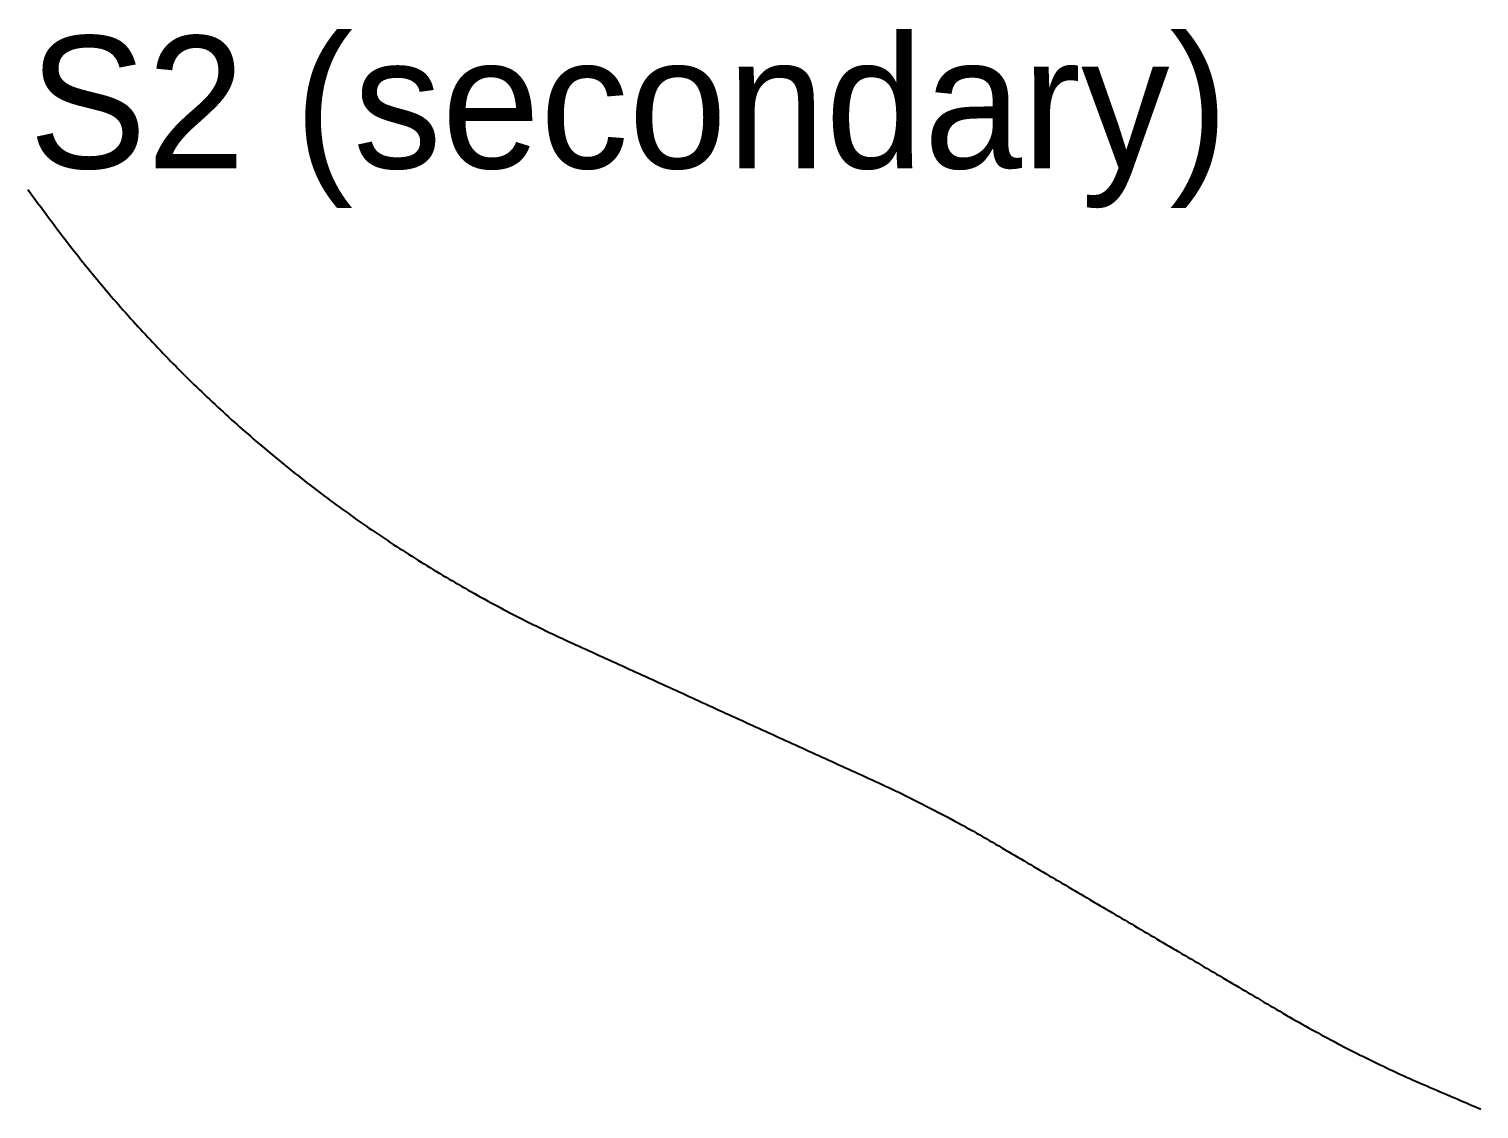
# Model space of a CAD drawing. Header units: metres. Extents: x 457876 to 584660, y 126427 to 241224.
# Drawn here: x 541135 to 550998, y 226468 to 233817 of the extents above; entities that cross this region are included whole.
import ezdxf

# ---------------------------------------------------------------- set-up
doc = ezdxf.new("R2010")
doc.units = ezdxf.units.M
for name, color, linetype in [('AT_GRADE', 3, 'CONTINUOUS'), ('CUTTING', 34, 'CONTINUOUS'), ('EMBANKMENT', 42, 'CONTINUOUS'), ('GROUND_CL', 8, 'CONTINUOUS'), ('RAIL_CL', 1, 'CONTINUOUS'), ('STATIONS', 7, 'CONTINUOUS'), ('VIADUCT', 5, 'CONTINUOUS')]:
    doc.layers.add(name, color=color, linetype=linetype)

msp = doc.modelspace()

# ---------------------------------------------------------------- linework, layer by layer
at = {"layer": 'AT_GRADE'}
for points in [[(541290.889, 232503.774, 122.429), (541305.754, 232483.786, 122.411), (541320.654, 232463.825, 122.393), (541335.615, 232443.909, 122.375), (541350.636, 232424.04, 122.357), (541365.693, 232404.198, 122.339), (541380.813, 232384.405, 122.32), (541395.997, 232364.662, 122.302), (541411.235, 232344.96, 122.283), (541426.522, 232325.297, 122.264), (541441.854, 232305.67, 122.245), (541457.246, 232286.091, 122.226), (541472.699, 232266.559, 122.206), (541488.19, 232247.059, 122.187), (541503.745, 232227.611, 122.167), (541519.337, 232208.192, 122.148), (541534.992, 232188.825, 122.128), (541550.707, 232169.507, 122.108), (541566.473, 232150.231, 122.088), (541582.288, 232130.995, 122.067), (541598.147, 232111.797, 122.047), (541614.058, 232092.642, 122.026), (541630.044, 232073.551, 122.005), (541646.063, 232054.487, 121.985)], [(542622.33, 231061.477, 120.571), (542641.104, 231045.143, 120.541), (542659.922, 231028.862, 120.512), (542678.787, 231012.634, 120.482), (542697.695, 230996.457, 120.452), (542716.646, 230980.331, 120.422), (542735.648, 230964.264, 120.391), (542754.686, 230948.241, 120.361), (542773.758, 230932.258, 120.33), (542792.89, 230916.348, 120.299), (542812.058, 230900.48, 120.268), (542831.272, 230884.668, 120.237), (542850.53, 230868.91, 120.206), (542869.825, 230853.198, 120.175), (542889.161, 230837.537, 120.143)], [(543529.83, 230365.116, 119.055), (543550.5, 230351.262, 119.019), (543571.207, 230337.463, 118.982), (543591.951, 230323.72, 118.945), (543612.736, 230310.037, 118.908), (543633.561, 230296.417, 118.87), (543654.424, 230282.855, 118.832), (543675.321, 230269.346, 118.795), (543696.25, 230255.886, 118.757), (543717.215, 230242.482, 118.718), (543738.225, 230229.149, 118.68), (543759.27, 230215.872, 118.641), (543780.348, 230202.646, 118.602), (543801.468, 230189.488, 118.563), (543822.627, 230176.392, 118.524), (543843.812, 230163.34, 118.484)], [(544340.627, 229879.363, 117.504), (544362.62, 229867.718, 117.458), (544384.652, 229856.147, 117.412), (544406.71, 229844.625, 117.365), (544428.805, 229833.175, 117.318), (544450.926, 229821.774, 117.27), (544473.083, 229810.443, 117.222), (544495.272, 229799.174, 117.174), (544517.494, 229787.97, 117.125), (544539.746, 229776.825, 117.076), (544562.019, 229765.723, 117.027), (544584.323, 229754.682, 116.977)], [(548075.072, 228055.505, 103.17), (548096.547, 228042.865, 103.06), (548118.022, 228030.225, 102.95), (548139.498, 228017.585, 102.84), (548160.974, 228004.944, 102.731), (548182.45, 227992.304, 102.622), (548203.925, 227979.664, 102.513), (548225.401, 227967.023, 102.404), (548246.878, 227954.383, 102.296), (548268.354, 227941.742, 102.188), (548289.83, 227929.102, 102.081), (548311.307, 227916.461, 101.974), (548332.783, 227903.821, 101.867)], [(549535.655, 227195.831, 96.783), (549557.138, 227183.187, 96.712), (549578.622, 227170.542, 96.642), (549600.106, 227157.897, 96.574)], [(549664.578, 227119.992, 96.372), (549686.112, 227107.433, 96.306), (549707.674, 227094.918, 96.241), (549729.29, 227082.497, 96.177), (549750.939, 227070.132, 96.114), (549772.609, 227057.806, 96.052), (549794.319, 227045.548, 95.99), (549816.065, 227033.353, 95.93), (549837.836, 227021.204, 95.87), (549859.637, 227009.107, 95.811), (549881.484, 226997.092, 95.753), (549903.36, 226985.13, 95.695), (549925.272, 226973.234, 95.639)], [(550826.136, 226546.045, 94.082), (550849.075, 226536.257, 94.061), (550872.014, 226526.469, 94.04), (550894.954, 226516.681, 94.02), (550917.894, 226506.893, 94.001), (550940.835, 226497.106, 93.983), (550963.776, 226487.318, 93.965), (550986.717, 226477.532, 93.949)]]:
    msp.add_polyline3d(points, dxfattribs=at)
at = {"layer": 'CUTTING'}
for points in [[(541662.149, 232035.48, 121.963), (541678.271, 232016.505, 121.942), (541694.446, 231997.574, 121.921), (541710.682, 231978.697, 121.899), (541726.962, 231959.859, 121.878), (541743.276, 231941.051, 121.856), (541759.653, 231922.297, 121.834), (541776.089, 231903.596, 121.812), (541792.577, 231884.941, 121.79), (541809.114, 231866.33, 121.767), (541825.696, 231847.76, 121.745), (541842.336, 231829.242, 121.722), (541859.033, 231810.776, 121.699), (541875.762, 231792.34, 121.676), (541892.537, 231773.945, 121.653), (541909.391, 231755.624, 121.63), (541926.278, 231737.333, 121.606), (541943.202, 231719.078, 121.583), (541960.19, 231700.882, 121.559), (541977.239, 231682.743, 121.535), (541994.326, 231664.642, 121.511), (542011.447, 231646.572, 121.487), (542028.632, 231628.564, 121.462), (542045.851, 231610.589, 121.438), (542063.136, 231592.678, 121.413), (542080.476, 231574.82, 121.388), (542097.849, 231556.995, 121.363), (542115.267, 231539.215, 121.338), (542132.746, 231521.494, 121.313), (542150.274, 231503.823, 121.287), (542167.848, 231486.197, 121.261), (542185.451, 231468.601, 121.236), (542203.12, 231451.072, 121.21), (542220.841, 231433.596, 121.184), (542238.613, 231416.171, 121.157), (542256.419, 231398.783, 121.131), (542274.262, 231381.432, 121.104), (542292.166, 231364.145, 121.078), (542310.123, 231346.913, 121.051), (542328.127, 231329.73, 121.024), (542346.161, 231312.579, 120.997), (542364.254, 231295.492, 120.969), (542382.4, 231278.46, 120.942), (542400.582, 231261.467, 120.914), (542418.801, 231244.515, 120.886), (542437.078, 231227.625, 120.858), (542455.388, 231210.771, 120.83), (542473.769, 231193.994, 120.802), (542492.178, 231177.249, 120.774), (542510.643, 231160.566, 120.745), (542529.146, 231143.925, 120.717), (542547.686, 231127.327, 120.688), (542566.28, 231110.788, 120.659), (542584.93, 231094.313, 120.63), (542603.606, 231077.867, 120.6)], [(544606.672, 229743.732, 116.927), (544629.044, 229732.83, 116.876), (544651.44, 229721.977, 116.825), (544673.866, 229711.184, 116.774), (544696.324, 229700.457, 116.722), (544718.814, 229689.799, 116.67), (544741.336, 229679.206, 116.617), (544763.877, 229668.655, 116.564), (544786.449, 229658.17, 116.51), (544809.053, 229647.752, 116.456), (544831.687, 229637.401, 116.402), (544854.332, 229627.073, 116.347), (544876.977, 229616.744, 116.292), (544899.622, 229606.415, 116.236), (544922.267, 229596.086, 116.18), (544944.913, 229585.756, 116.123), (544967.559, 229575.427, 116.066), (544990.205, 229565.098, 116.008), (545012.851, 229554.768, 115.95), (545035.498, 229544.438, 115.891), (545058.144, 229534.109, 115.832), (545080.792, 229523.779, 115.772), (545103.439, 229513.449, 115.712), (545126.086, 229503.119, 115.651), (545148.734, 229492.788, 115.59), (545171.382, 229482.458, 115.528), (545194.03, 229472.128, 115.466), (545216.679, 229461.797, 115.403), (545239.327, 229451.466, 115.34), (545261.976, 229441.136, 115.276), (545284.626, 229430.805, 115.211), (545307.275, 229420.474, 115.146), (545329.925, 229410.143, 115.081), (545352.575, 229399.811, 115.014), (545375.225, 229389.48, 114.948), (545397.875, 229379.149, 114.88), (545420.526, 229368.817, 114.813), (545443.177, 229358.485, 114.744), (545465.828, 229348.154, 114.675), (545488.479, 229337.822, 114.606), (545511.131, 229327.49, 114.535), (545533.782, 229317.158, 114.465), (545556.434, 229306.826, 114.393), (545579.087, 229296.493, 114.321), (545601.739, 229286.161, 114.249), (545624.392, 229275.828, 114.175), (545647.045, 229265.496, 114.102), (545669.698, 229255.163, 114.027), (545692.352, 229244.83, 113.952), (545715.005, 229234.497, 113.877), (545737.659, 229224.164, 113.801), (545760.313, 229213.831, 113.724), (545782.968, 229203.497, 113.646), (545805.622, 229193.164, 113.568), (545828.277, 229182.83, 113.49), (545850.932, 229172.497, 113.41), (545873.587, 229162.163, 113.331), (545896.243, 229151.829, 113.25), (545918.899, 229141.495, 113.169), (545941.555, 229131.161, 113.087), (545964.211, 229120.827, 113.005), (545986.867, 229110.493, 112.922), (546009.524, 229100.158, 112.838), (546032.181, 229089.824, 112.754), (546054.838, 229079.489, 112.669), (546077.495, 229069.155, 112.584), (546100.152, 229058.82, 112.498), (546122.81, 229048.485, 112.412), (546145.468, 229038.15, 112.324), (546168.126, 229027.815, 112.237), (546190.784, 229017.48, 112.148), (546213.443, 229007.144, 112.059), (546236.101, 228996.809, 111.97), (546258.76, 228986.474, 111.879), (546281.419, 228976.138, 111.789), (546304.079, 228965.802, 111.697), (546326.738, 228955.467, 111.605), (546349.398, 228945.131, 111.513), (546372.058, 228934.795, 111.42), (546394.718, 228924.459, 111.326), (546417.378, 228914.123, 111.232), (546440.039, 228903.786, 111.137), (546462.7, 228893.45, 111.042), (546485.36, 228883.114, 110.946), (546508.021, 228872.777, 110.85), (546530.683, 228862.441, 110.753), (546553.344, 228852.104, 110.656), (546576.006, 228841.767, 110.558), (546598.668, 228831.43, 110.459), (546621.33, 228821.093, 110.36), (546643.992, 228810.756, 110.261), (546666.654, 228800.419, 110.161), (546689.317, 228790.082, 110.06), (546711.979, 228779.745, 109.959), (546734.642, 228769.408, 109.858), (546757.305, 228759.07, 109.756), (546779.969, 228748.733, 109.653), (546802.632, 228738.395, 109.551), (546825.296, 228728.057, 109.447), (546847.959, 228717.72, 109.344), (546870.623, 228707.382, 109.24), (546893.274, 228697.014, 109.135), (546915.894, 228686.579, 109.03), (546938.483, 228676.078, 108.925), (546961.043, 228665.511, 108.819), (546983.583, 228654.904, 108.713), (547006.091, 228644.228, 108.606), (547028.567, 228633.482, 108.499), (547051.011, 228622.671, 108.392), (547073.427, 228611.8, 108.285), (547095.819, 228600.881, 108.177), (547118.188, 228589.913, 108.069), (547140.511, 228578.851, 107.96), (547162.805, 228567.73, 107.851), (547185.079, 228556.568, 107.742), (547207.321, 228545.343, 107.633), (547229.531, 228534.054, 107.523), (547251.709, 228522.701, 107.413), (547273.851, 228511.279, 107.303), (547295.969, 228499.81, 107.193), (547318.049, 228488.266, 107.082), (547340.105, 228476.675, 106.972), (547362.119, 228465.005, 106.861), (547384.109, 228453.29, 106.749), (547406.069, 228441.519, 106.638), (547427.992, 228429.677, 106.527), (547449.888, 228417.786, 106.415), (547471.748, 228405.831, 106.303), (547493.581, 228393.823, 106.191), (547515.366, 228381.73, 106.079), (547537.122, 228369.587, 105.967), (547558.854, 228357.398, 105.855), (547580.549, 228345.144, 105.743), (547602.206, 228332.823, 105.63), (547623.842, 228320.464, 105.518), (547645.445, 228308.048, 105.406), (547666.994, 228295.539, 105.293), (547688.517, 228282.984, 105.181), (547710.007, 228270.375, 105.068), (547731.481, 228257.736, 104.956), (547752.954, 228245.097, 104.843), (547774.428, 228232.458, 104.731), (547795.902, 228219.819, 104.619), (547817.376, 228207.18, 104.507), (547838.85, 228194.541, 104.394), (547860.324, 228181.901, 104.282), (547881.798, 228169.262, 104.17), (547903.273, 228156.623, 104.059), (547924.747, 228143.983, 103.947), (547946.222, 228131.343, 103.835), (547967.696, 228118.704, 103.724), (547989.171, 228106.064, 103.613), (548010.646, 228093.424, 103.502), (548032.121, 228080.785, 103.391), (548053.596, 228068.145, 103.28)], [(549621.59, 227145.251, 96.505), (549643.075, 227132.606, 96.438)], [(549947.211, 226961.386, 95.583), (549969.188, 226949.61, 95.529), (549991.195, 226937.888, 95.475), (550013.228, 226926.214, 95.422), (550035.301, 226914.616, 95.37), (550057.398, 226903.066, 95.318), (550079.535, 226891.589, 95.268), (550101.696, 226880.16, 95.218), (550123.894, 226868.802, 95.17), (550146.124, 226857.506, 95.122), (550168.386, 226846.276, 95.075), (550190.68, 226835.106, 95.029), (550212.995, 226823.978, 94.983), (550235.339, 226812.909, 94.939), (550257.73, 226801.935, 94.895), (550280.144, 226791.008, 94.853), (550302.582, 226780.13, 94.811), (550325.049, 226769.312, 94.77), (550347.548, 226758.56, 94.73), (550370.081, 226747.878, 94.69), (550392.645, 226737.262, 94.652), (550415.228, 226726.687, 94.614), (550437.842, 226716.178, 94.577), (550460.488, 226705.737, 94.542), (550483.165, 226695.363, 94.506), (550505.874, 226685.06, 94.472), (550528.609, 226674.812, 94.439), (550551.365, 226664.612, 94.406), (550574.148, 226654.473, 94.375), (550596.962, 226644.401, 94.344), (550619.808, 226634.402, 94.314), (550642.677, 226624.456, 94.285), (550665.577, 226614.583, 94.257), (550688.507, 226604.776, 94.229), (550711.444, 226594.987, 94.203), (550734.382, 226585.199, 94.177), (550757.32, 226575.41, 94.152), (550780.258, 226565.622, 94.128), (550803.197, 226555.833, 94.105)]]:
    msp.add_polyline3d(points, dxfattribs=at)
at = {"layer": 'EMBANKMENT'}
for points in [[(541142.228, 232703.679, 122.6), (541157.095, 232683.687, 122.583), (541171.962, 232663.695, 122.567), (541186.829, 232643.703, 122.55), (541201.695, 232623.712, 122.533), (541216.562, 232603.721, 122.516), (541231.428, 232583.731, 122.499), (541246.293, 232563.741, 122.482), (541261.159, 232543.752, 122.464), (541276.024, 232523.763, 122.447)], [(542908.539, 230821.927, 120.112), (542927.97, 230806.383, 120.08), (542947.443, 230790.892, 120.048), (542966.957, 230775.453, 120.016), (542986.503, 230760.055, 119.984), (543006.096, 230744.716, 119.951), (543025.738, 230729.44, 119.919), (543045.411, 230714.204, 119.886), (543065.145, 230699.047, 119.853), (543084.906, 230683.926, 119.82), (543104.707, 230668.857, 119.787), (543124.543, 230653.833, 119.754), (543144.425, 230638.87, 119.721), (543164.357, 230623.974, 119.687), (543184.327, 230609.13, 119.653), (543204.321, 230594.317, 119.619), (543224.364, 230579.571, 119.585), (543244.451, 230564.885, 119.551), (543264.584, 230550.261, 119.517), (543284.756, 230535.691, 119.482), (543304.969, 230521.179, 119.448), (543325.216, 230506.712, 119.413), (543345.492, 230492.287, 119.378), (543365.811, 230477.923, 119.343), (543386.173, 230463.62, 119.307), (543406.584, 230449.386, 119.272), (543427.034, 230435.208, 119.236), (543447.512, 230421.07, 119.2), (543468.034, 230406.998, 119.164), (543488.598, 230392.986, 119.128), (543509.196, 230379.024, 119.092)], [(543865.026, 230150.333, 118.445), (543886.29, 230137.408, 118.405), (543907.584, 230124.533, 118.364), (543928.911, 230111.714, 118.324), (543950.28, 230098.963, 118.283), (543971.677, 230086.259, 118.242), (543993.107, 230073.61, 118.201), (544014.575, 230061.027, 118.16), (544036.073, 230048.496, 118.118), (544057.6, 230036.013, 118.076), (544079.181, 230023.624, 118.034), (544100.792, 230011.287, 117.991), (544122.426, 229998.991, 117.949), (544144.099, 229986.763, 117.905), (544165.807, 229974.597, 117.862), (544187.54, 229962.476, 117.818), (544209.304, 229950.41, 117.774), (544231.112, 229938.425, 117.73), (544252.95, 229926.492, 117.686), (544274.822, 229914.623, 117.641), (544296.722, 229902.805, 117.596), (544318.66, 229891.058, 117.55)], [(548354.26, 227891.18, 101.761), (548375.736, 227878.539, 101.655), (548397.213, 227865.898, 101.549), (548418.69, 227853.257, 101.444), (548440.167, 227840.616, 101.339), (548461.645, 227827.975, 101.235), (548483.122, 227815.334, 101.131), (548504.599, 227802.693, 101.028), (548526.077, 227790.051, 100.925), (548547.554, 227777.41, 100.822), (548569.032, 227764.769, 100.72), (548590.51, 227752.127, 100.619), (548611.988, 227739.486, 100.518), (548633.466, 227726.844, 100.418)], [(549127.494, 227436.068, 98.273), (549148.975, 227423.425, 98.188), (549170.456, 227410.781, 98.103), (549191.937, 227398.138, 98.02), (549213.418, 227385.494, 97.937), (549234.9, 227372.851, 97.854), (549256.381, 227360.207, 97.773), (549277.863, 227347.563, 97.692), (549299.345, 227334.919, 97.612), (549320.827, 227322.276, 97.533), (549342.309, 227309.632, 97.454), (549363.791, 227296.987, 97.376), (549385.274, 227284.343, 97.299), (549406.756, 227271.699, 97.223), (549428.239, 227259.055, 97.148), (549449.722, 227246.41, 97.073), (549471.205, 227233.766, 96.999), (549492.688, 227221.121, 96.926), (549514.171, 227208.476, 96.854)]]:
    msp.add_polyline3d(points, dxfattribs=at)
at = {"layer": 'GROUND_CL'}
msp.add_polyline3d([(541127.361, 232723.672, 119.762), (541142.228, 232703.679, 119.471), (541157.095, 232683.687, 119.24), (541171.962, 232663.695, 119.068), (541186.829, 232643.703, 118.955), (541201.695, 232623.712, 118.994), (541216.562, 232603.721, 119.092), (541231.428, 232583.731, 119.128), (541246.293, 232563.741, 119.165), (541261.159, 232543.752, 119.212), (541276.024, 232523.763, 119.315), (541290.889, 232503.774, 119.429), (541305.754, 232483.786, 119.53), (541320.654, 232463.825, 119.614), (541335.615, 232443.909, 119.668), (541350.636, 232424.04, 119.73), (541365.693, 232404.198, 119.791), (541380.813, 232384.405, 119.841), (541395.997, 232364.662, 119.882), (541411.235, 232344.96, 119.913), (541426.522, 232325.297, 119.937), (541441.854, 232305.67, 119.957), (541457.246, 232286.091, 119.972), (541472.699, 232266.559, 119.985), (541488.19, 232247.059, 119.993), (541503.745, 232227.611, 120.033), (541519.337, 232208.192, 119.996), (541534.992, 232188.825, 119.998), (541550.707, 232169.507, 119.999), (541566.473, 232150.231, 120), (541582.288, 232130.995, 120.349), (541598.147, 232111.797, 121.353), (541614.058, 232092.642, 122.343), (541630.044, 232073.551, 123.348), (541646.063, 232054.487, 124.372), (541662.149, 232035.48, 125.393), (541678.271, 232016.505, 126.312), (541694.446, 231997.574, 127.217), (541710.682, 231978.697, 128.106), (541726.962, 231959.859, 128.918), (541743.276, 231941.051, 129.568), (541759.653, 231922.297, 129.591), (541776.089, 231903.596, 129.555), (541792.577, 231884.941, 129.59), (541809.114, 231866.33, 129.696), (541825.696, 231847.76, 129.883), (541842.336, 231829.242, 130), (541859.033, 231810.776, 130.001), (541875.762, 231792.34, 130.002), (541892.537, 231773.945, 130.004), (541909.391, 231755.624, 130.005), (541926.278, 231737.333, 130.007), (541943.202, 231719.078, 130.009), (541960.19, 231700.882, 130.011), (541977.239, 231682.743, 130.013), (541994.326, 231664.642, 130.015), (542011.447, 231646.572, 130.017), (542028.632, 231628.564, 130.019), (542045.851, 231610.589, 130.021), (542063.136, 231592.678, 130.023), (542080.476, 231574.82, 130.024), (542097.849, 231556.995, 130.025), (542115.267, 231539.215, 130.026), (542132.746, 231521.494, 130.027), (542150.274, 231503.823, 130.027), (542167.848, 231486.197, 130.026), (542185.451, 231468.601, 130.025), (542203.12, 231451.072, 130.023), (542220.841, 231433.596, 130.021), (542238.613, 231416.171, 130.018), (542256.419, 231398.783, 130.014), (542274.262, 231381.432, 130.011), (542292.166, 231364.145, 130.007), (542310.123, 231346.913, 130.002), (542328.127, 231329.73, 129.994), (542346.161, 231312.579, 129.951), (542364.254, 231295.492, 129.865), (542382.4, 231278.46, 129.735), (542400.582, 231261.467, 129.563), (542418.801, 231244.515, 129.357), (542437.078, 231227.625, 129.204), (542455.388, 231210.771, 128.877), (542473.769, 231193.994, 128.474), (542492.178, 231177.249, 127.993), (542510.643, 231160.566, 127.436), (542529.146, 231143.925, 126.781), (542547.686, 231127.327, 126.101), (542566.28, 231110.788, 125.443), (542584.93, 231094.313, 124.789), (542603.606, 231077.867, 124.14), (542622.33, 231061.477, 123.475), (542641.104, 231045.143, 122.765), (542659.922, 231028.862, 122.142), (542678.787, 231012.634, 121.615), (542697.695, 230996.457, 121.152), (542716.646, 230980.331, 120.753), (542735.648, 230964.264, 120.384), (542754.686, 230948.241, 120.118), (542773.758, 230932.258, 119.954), (542792.89, 230916.348, 119.78), (542812.058, 230900.48, 119.549), (542831.272, 230884.668, 119.113), (542850.53, 230868.91, 118.572), (542869.825, 230853.198, 117.997), (542889.161, 230837.537, 117.386), (542908.539, 230821.927, 116.745), (542927.97, 230806.383, 115.967), (542947.443, 230790.892, 114.986), (542966.957, 230775.453, 113.818), (542986.503, 230760.055, 112.463), (543006.096, 230744.716, 110.921), (543025.738, 230729.44, 110), (543045.411, 230714.204, 110), (543065.145, 230699.047, 110), (543084.906, 230683.926, 110), (543104.707, 230668.857, 110), (543124.543, 230653.833, 110.647), (543144.425, 230638.87, 112.635), (543164.357, 230623.974, 113.997), (543184.327, 230609.13, 114.738), (543204.321, 230594.317, 114.891), (543224.364, 230579.571, 114.368), (543244.451, 230564.885, 113.632), (543264.584, 230550.261, 113.18), (543284.756, 230535.691, 113.11), (543304.969, 230521.179, 113.731), (543325.216, 230506.712, 114.062), (543345.492, 230492.287, 114.074), (543365.811, 230477.923, 114.076), (543386.173, 230463.62, 114.068), (543406.584, 230449.386, 114.052), (543427.034, 230435.208, 114.108), (543447.512, 230421.07, 114.271), (543468.034, 230406.998, 114.583), (543488.598, 230392.986, 115.043), (543509.196, 230379.024, 115.649), (543529.83, 230365.116, 116.331), (543550.5, 230351.262, 117.057), (543571.207, 230337.463, 117.867), (543591.951, 230323.72, 118.792), (543612.736, 230310.037, 119.749), (543633.561, 230296.417, 120), (543654.424, 230282.855, 120.001), (543675.321, 230269.346, 120.001), (543696.25, 230255.886, 120), (543717.215, 230242.482, 120), (543738.225, 230229.149, 119.707), (543759.27, 230215.872, 119.157), (543780.348, 230202.646, 118.5), (543801.468, 230189.488, 117.738), (543822.627, 230176.392, 116.815), (543843.812, 230163.34, 115.685), (543865.026, 230150.333, 114.616), (543886.29, 230137.408, 113.608), (543907.584, 230124.533, 112.773), (543928.911, 230111.714, 111.97), (543950.28, 230098.963, 111.24), (543971.677, 230086.259, 110.673), (543993.107, 230073.61, 110.268), (544014.575, 230061.027, 110.024), (544036.073, 230048.496, 110), (544057.6, 230036.013, 110), (544079.181, 230023.624, 110), (544100.792, 230011.287, 110), (544122.426, 229998.991, 110), (544144.099, 229986.763, 110), (544165.807, 229974.597, 110), (544187.54, 229962.476, 110), (544209.304, 229950.41, 110), (544231.112, 229938.425, 110.494), (544252.95, 229926.492, 111.52), (544274.822, 229914.623, 112.512), (544296.722, 229902.805, 113.454), (544318.66, 229891.058, 114.344), (544340.627, 229879.363, 115.061), (544362.62, 229867.718, 115.777), (544384.652, 229856.147, 116.492), (544406.71, 229844.625, 117.205), (544428.805, 229833.175, 117.83), (544450.926, 229821.774, 118.341), (544473.083, 229810.443, 118.783), (544495.272, 229799.174, 119.156), (544517.494, 229787.97, 119.461), (544539.746, 229776.825, 119.674), (544562.019, 229765.723, 119.833), (544584.323, 229754.682, 119.939), (544606.672, 229743.732, 119.993), (544629.044, 229732.83, 120), (544651.44, 229721.977, 120), (544673.866, 229711.184, 120), (544696.324, 229700.457, 120), (544718.814, 229689.799, 120), (544741.336, 229679.206, 120.001), (544763.877, 229668.655, 120.001), (544786.449, 229658.17, 120.001), (544809.053, 229647.752, 120.001), (544831.687, 229637.401, 120.001), (544854.332, 229627.073, 120.001), (544876.977, 229616.744, 120.001), (544899.622, 229606.415, 120.001), (544922.267, 229596.086, 120.001), (544944.913, 229585.756, 120.001), (544967.559, 229575.427, 120.001), (544990.205, 229565.098, 120.001), (545012.851, 229554.768, 120.001), (545035.498, 229544.438, 120.001), (545058.144, 229534.109, 120.001), (545080.792, 229523.779, 120.001), (545103.439, 229513.449, 120.001), (545126.086, 229503.119, 120.001), (545148.734, 229492.788, 120.001), (545171.382, 229482.458, 120.001), (545194.03, 229472.128, 120.001), (545216.679, 229461.797, 120.001), (545239.327, 229451.466, 120), (545261.976, 229441.136, 120), (545284.626, 229430.805, 120), (545307.275, 229420.474, 120), (545329.925, 229410.143, 120), (545352.575, 229399.811, 120), (545375.225, 229389.48, 120), (545397.875, 229379.149, 120), (545420.526, 229368.817, 119.996), (545443.177, 229358.485, 119.976), (545465.828, 229348.154, 119.977), (545488.479, 229337.822, 119.999), (545511.131, 229327.49, 120), (545533.782, 229317.158, 119.926), (545556.434, 229306.826, 119.842), (545579.087, 229296.493, 119.786), (545601.739, 229286.161, 119.758), (545624.392, 229275.828, 119.758), (545647.045, 229265.496, 119.785), (545669.698, 229255.163, 119.841), (545692.352, 229244.83, 119.925), (545715.005, 229234.497, 120), (545737.659, 229224.164, 119.819), (545760.313, 229213.831, 119.657), (545782.968, 229203.497, 119.544), (545805.622, 229193.164, 119.482), (545828.277, 229182.83, 119.411), (545850.932, 229172.497, 119.284), (545873.587, 229162.163, 119.157), (545896.243, 229151.829, 119.032), (545918.899, 229141.495, 118.907), (545941.555, 229131.161, 118.791), (545964.211, 229120.827, 118.676), (545986.867, 229110.493, 118.566), (546009.524, 229100.158, 118.46), (546032.181, 229089.824, 118.374), (546054.838, 229079.489, 118.308), (546077.495, 229069.155, 118.255), (546100.152, 229058.82, 118.216), (546122.81, 229048.485, 118.179), (546145.468, 229038.15, 118.116), (546168.126, 229027.815, 118.068), (546190.784, 229017.48, 118.016), (546213.443, 229007.144, 117.959), (546236.101, 228996.809, 117.939), (546258.76, 228986.474, 117.943), (546281.419, 228976.138, 117.96), (546304.079, 228965.802, 117.992), (546326.738, 228955.467, 118.055), (546349.398, 228945.131, 118.163), (546372.058, 228934.795, 118.282), (546394.718, 228924.459, 118.399), (546417.378, 228914.123, 118.532), (546440.039, 228903.786, 118.716), (546462.7, 228893.45, 118.905), (546485.36, 228883.114, 119.099), (546508.021, 228872.777, 119.297), (546530.683, 228862.441, 119.47), (546553.344, 228852.104, 119.595), (546576.006, 228841.767, 119.686), (546598.668, 228831.43, 119.676), (546621.33, 228821.093, 119.651), (546643.992, 228810.756, 119.719), (546666.654, 228800.419, 119.736), (546689.317, 228790.082, 119.699), (546711.979, 228779.745, 119.61), (546734.642, 228769.408, 119.464), (546757.305, 228759.07, 119.288), (546779.969, 228748.733, 119.087), (546802.632, 228738.395, 118.861), (546825.296, 228728.057, 118.609), (546847.959, 228717.72, 118.356), (546870.623, 228707.382, 118.087), (546893.274, 228697.014, 117.8), (546915.894, 228686.579, 117.495), (546938.483, 228676.078, 117.189), (546961.043, 228665.511, 116.869), (546983.583, 228654.904, 116.534), (547006.091, 228644.228, 116.181), (547028.567, 228633.482, 115.817), (547051.011, 228622.671, 115.44), (547073.427, 228611.8, 115.048), (547095.819, 228600.881, 114.639), (547118.188, 228589.913, 114.214), (547140.511, 228578.851, 113.854), (547162.805, 228567.73, 113.498), (547185.079, 228556.568, 113.148), (547207.321, 228545.343, 112.802), (547229.531, 228534.054, 112.487), (547251.709, 228522.701, 112.226), (547273.851, 228511.279, 112.02), (547295.969, 228499.81, 111.869), (547318.049, 228488.266, 111.772), (547340.105, 228476.675, 111.587), (547362.119, 228465.005, 111.429), (547384.109, 228453.29, 111.299), (547406.069, 228441.519, 111.196), (547427.992, 228429.677, 111.11), (547449.888, 228417.786, 111.006), (547471.748, 228405.831, 110.911), (547493.581, 228393.823, 110.826), (547515.366, 228381.73, 110.749), (547537.122, 228369.587, 110.657), (547558.854, 228357.398, 110.571), (547580.549, 228345.144, 110.497), (547602.206, 228332.823, 110.435), (547623.842, 228320.464, 110.382), (547645.445, 228308.048, 110.33), (547666.994, 228295.539, 110.282), (547688.517, 228282.984, 110.239), (547710.007, 228270.375, 110.202), (547731.481, 228257.736, 110.172), (547752.954, 228245.097, 110.145), (547774.428, 228232.458, 110.12), (547795.902, 228219.819, 110.097), (547817.376, 228207.18, 110.076), (547838.85, 228194.541, 110.057), (547860.324, 228181.901, 110.04), (547881.798, 228169.262, 110.024), (547903.273, 228156.623, 110.009), (547924.747, 228143.983, 109.83), (547946.222, 228131.343, 109.338), (547967.696, 228118.704, 108.991), (547989.171, 228106.064, 108.78), (548010.646, 228093.424, 108.704), (548032.121, 228080.785, 107.854), (548053.596, 228068.145, 106.292), (548075.072, 228055.505, 104.425), (548096.547, 228042.865, 102.253), (548118.022, 228030.225, 100.254), (548139.498, 228017.585, 100.53), (548160.974, 228004.944, 100.628), (548182.45, 227992.304, 100.543), (548203.925, 227979.664, 100.276), (548225.401, 227967.023, 99.981), (548246.878, 227954.383, 99.956), (548268.354, 227941.742, 99.981), (548289.83, 227929.102, 100.021), (548311.307, 227916.461, 100.012), (548332.783, 227903.821, 99.295), (548354.26, 227891.18, 98.247), (548375.736, 227878.539, 97.178), (548397.213, 227865.898, 96.089), (548418.69, 227853.257, 94.977), (548440.167, 227840.616, 93.864), (548461.645, 227827.975, 92.765), (548483.122, 227815.334, 91.691), (548504.599, 227802.693, 90.644), (548526.077, 227790.051, 89.604), (548547.554, 227777.41, 88.466), (548569.032, 227764.769, 87.219), (548590.51, 227752.127, 85.864), (548611.988, 227739.486, 84.401), (548633.466, 227726.844, 83.02), (548654.944, 227714.202, 81.934), (548676.422, 227701.561, 81.066), (548697.901, 227688.919, 80.414), (548719.379, 227676.277, 79.891), (548740.858, 227663.635, 77.971), (548762.337, 227650.993, 75.823), (548783.816, 227638.351, 73.447), (548805.295, 227625.709, 71.225), (548826.774, 227613.066, 70), (548848.253, 227600.424, 70), (548869.732, 227587.782, 70), (548891.212, 227575.139, 70), (548912.691, 227562.497, 70), (548934.171, 227549.854, 70), (548955.651, 227537.212, 70), (548977.131, 227524.569, 70), (548998.611, 227511.926, 70), (549020.091, 227499.283, 70.077), (549041.571, 227486.641, 71.197), (549063.052, 227473.998, 72.861), (549084.532, 227461.354, 75.067), (549106.013, 227448.711, 77.817), (549127.494, 227436.068, 80.942), (549148.975, 227423.425, 83.09), (549170.456, 227410.781, 85.238), (549191.937, 227398.138, 87.386), (549213.418, 227385.494, 89.534), (549234.9, 227372.851, 90), (549256.381, 227360.207, 90), (549277.863, 227347.563, 90), (549299.345, 227334.919, 89.975), (549320.827, 227322.276, 90.085), (549342.309, 227309.632, 90.637), (549363.791, 227296.987, 90.991), (549385.274, 227284.343, 91.147), (549406.756, 227271.699, 91.104), (549428.239, 227259.055, 91.321), (549449.722, 227246.41, 91.941), (549471.205, 227233.766, 92.554), (549492.688, 227221.121, 93.116), (549514.171, 227208.476, 93.405), (549535.655, 227195.831, 94.157), (549557.138, 227183.187, 95.295), (549578.622, 227170.542, 96.704), (549600.106, 227157.897, 98.385), (549621.59, 227145.251, 100), (549643.075, 227132.606, 99.774), (549664.578, 227119.992, 99.278), (549686.112, 227107.433, 98.895), (549707.674, 227094.918, 98.621), (549729.29, 227082.497, 98.404), (549750.939, 227070.132, 98.207), (549772.609, 227057.806, 98.07), (549794.319, 227045.548, 97.995), (549816.065, 227033.353, 97.988), (549837.836, 227021.204, 98.001), (549859.637, 227009.107, 98.045), (549881.484, 226997.092, 98.123), (549903.36, 226985.13, 98.234), (549925.272, 226973.234, 98.408), (549947.211, 226961.386, 98.692), (549969.188, 226949.61, 99.034), (549991.195, 226937.888, 99.434), (550013.228, 226926.214, 99.68), (550035.301, 226914.616, 99.634), (550057.398, 226903.066, 99.597), (550079.535, 226891.589, 99.659), (550101.696, 226880.16, 99.819), (550123.894, 226868.802, 100), (550146.124, 226857.506, 100), (550168.386, 226846.276, 100), (550190.68, 226835.106, 99.967), (550212.995, 226823.978, 99.857), (550235.339, 226812.909, 99.798), (550257.73, 226801.935, 99.787), (550280.144, 226791.008, 99.825), (550302.582, 226780.13, 99.912), (550325.049, 226769.312, 100), (550347.548, 226758.56, 100), (550370.081, 226747.878, 100), (550392.645, 226737.262, 100), (550415.228, 226726.687, 100), (550437.842, 226716.178, 100), (550460.488, 226705.737, 100), (550483.165, 226695.363, 100), (550505.874, 226685.06, 100), (550528.609, 226674.812, 100), (550551.365, 226664.612, 100), (550574.148, 226654.473, 100), (550596.962, 226644.401, 100), (550619.808, 226634.402, 100), (550642.677, 226624.456, 100), (550665.577, 226614.583, 100), (550688.507, 226604.776, 100), (550711.444, 226594.987, 100), (550734.382, 226585.199, 99.473), (550757.32, 226575.41, 98.735), (550780.258, 226565.622, 98), (550803.197, 226555.833, 97.27), (550826.136, 226546.045, 96.531), (550849.075, 226536.257, 95.773), (550872.014, 226526.469, 95.025), (550894.954, 226516.681, 94.273), (550917.894, 226506.893, 93.519), (550940.835, 226497.106, 92.727), (550963.776, 226487.318, 91.927), (550986.717, 226477.532, 91.118), (551009.659, 226467.745, 90.302)], dxfattribs=at)
at = {"layer": 'RAIL_CL'}
msp.add_polyline3d([(541127.361, 232723.672, 122.616), (541142.228, 232703.679, 122.6), (541157.095, 232683.687, 122.583), (541171.962, 232663.695, 122.567), (541186.829, 232643.703, 122.55), (541201.695, 232623.712, 122.533), (541216.562, 232603.721, 122.516), (541231.428, 232583.731, 122.499), (541246.293, 232563.741, 122.482), (541261.159, 232543.752, 122.464), (541276.024, 232523.763, 122.447), (541290.889, 232503.774, 122.429), (541305.754, 232483.786, 122.411), (541320.654, 232463.825, 122.393), (541335.615, 232443.909, 122.375), (541350.636, 232424.04, 122.357), (541365.693, 232404.198, 122.339), (541380.813, 232384.405, 122.32), (541395.997, 232364.662, 122.302), (541411.235, 232344.96, 122.283), (541426.522, 232325.297, 122.264), (541441.854, 232305.67, 122.245), (541457.246, 232286.091, 122.226), (541472.699, 232266.559, 122.206), (541488.19, 232247.059, 122.187), (541503.745, 232227.611, 122.167), (541519.337, 232208.192, 122.148), (541534.992, 232188.825, 122.128), (541550.707, 232169.507, 122.108), (541566.473, 232150.231, 122.088), (541582.288, 232130.995, 122.067), (541598.147, 232111.797, 122.047), (541614.058, 232092.642, 122.026), (541630.044, 232073.551, 122.005), (541646.063, 232054.487, 121.985), (541662.149, 232035.48, 121.963), (541678.271, 232016.505, 121.942), (541694.446, 231997.574, 121.921), (541710.682, 231978.697, 121.899), (541726.962, 231959.859, 121.878), (541743.276, 231941.051, 121.856), (541759.653, 231922.297, 121.834), (541776.089, 231903.596, 121.812), (541792.577, 231884.941, 121.79), (541809.114, 231866.33, 121.767), (541825.696, 231847.76, 121.745), (541842.336, 231829.242, 121.722), (541859.033, 231810.776, 121.699), (541875.762, 231792.34, 121.676), (541892.537, 231773.945, 121.653), (541909.391, 231755.624, 121.63), (541926.278, 231737.333, 121.606), (541943.202, 231719.078, 121.583), (541960.19, 231700.882, 121.559), (541977.239, 231682.743, 121.535), (541994.326, 231664.642, 121.511), (542011.447, 231646.572, 121.487), (542028.632, 231628.564, 121.462), (542045.851, 231610.589, 121.438), (542063.136, 231592.678, 121.413), (542080.476, 231574.82, 121.388), (542097.849, 231556.995, 121.363), (542115.267, 231539.215, 121.338), (542132.746, 231521.494, 121.313), (542150.274, 231503.823, 121.287), (542167.848, 231486.197, 121.261), (542185.451, 231468.601, 121.236), (542203.12, 231451.072, 121.21), (542220.841, 231433.596, 121.184), (542238.613, 231416.171, 121.157), (542256.419, 231398.783, 121.131), (542274.262, 231381.432, 121.104), (542292.166, 231364.145, 121.078), (542310.123, 231346.913, 121.051), (542328.127, 231329.73, 121.024), (542346.161, 231312.579, 120.997), (542364.254, 231295.492, 120.969), (542382.4, 231278.46, 120.942), (542400.582, 231261.467, 120.914), (542418.801, 231244.515, 120.886), (542437.078, 231227.625, 120.858), (542455.388, 231210.771, 120.83), (542473.769, 231193.994, 120.802), (542492.178, 231177.249, 120.774), (542510.643, 231160.566, 120.745), (542529.146, 231143.925, 120.717), (542547.686, 231127.327, 120.688), (542566.28, 231110.788, 120.659), (542584.93, 231094.313, 120.63), (542603.606, 231077.867, 120.6), (542622.33, 231061.477, 120.571), (542641.104, 231045.143, 120.541), (542659.922, 231028.862, 120.512), (542678.787, 231012.634, 120.482), (542697.695, 230996.457, 120.452), (542716.646, 230980.331, 120.422), (542735.648, 230964.264, 120.391), (542754.686, 230948.241, 120.361), (542773.758, 230932.258, 120.33), (542792.89, 230916.348, 120.299), (542812.058, 230900.48, 120.268), (542831.272, 230884.668, 120.237), (542850.53, 230868.91, 120.206), (542869.825, 230853.198, 120.175), (542889.161, 230837.537, 120.143), (542908.539, 230821.927, 120.112), (542927.97, 230806.383, 120.08), (542947.443, 230790.892, 120.048), (542966.957, 230775.453, 120.016), (542986.503, 230760.055, 119.984), (543006.096, 230744.716, 119.951), (543025.738, 230729.44, 119.919), (543045.411, 230714.204, 119.886), (543065.145, 230699.047, 119.853), (543084.906, 230683.926, 119.82), (543104.707, 230668.857, 119.787), (543124.543, 230653.833, 119.754), (543144.425, 230638.87, 119.721), (543164.357, 230623.974, 119.687), (543184.327, 230609.13, 119.653), (543204.321, 230594.317, 119.619), (543224.364, 230579.571, 119.585), (543244.451, 230564.885, 119.551), (543264.584, 230550.261, 119.517), (543284.756, 230535.691, 119.482), (543304.969, 230521.179, 119.448), (543325.216, 230506.712, 119.413), (543345.492, 230492.287, 119.378), (543365.811, 230477.923, 119.343), (543386.173, 230463.62, 119.307), (543406.584, 230449.386, 119.272), (543427.034, 230435.208, 119.236), (543447.512, 230421.07, 119.2), (543468.034, 230406.998, 119.164), (543488.598, 230392.986, 119.128), (543509.196, 230379.024, 119.092), (543529.83, 230365.116, 119.055), (543550.5, 230351.262, 119.019), (543571.207, 230337.463, 118.982), (543591.951, 230323.72, 118.945), (543612.736, 230310.037, 118.908), (543633.561, 230296.417, 118.87), (543654.424, 230282.855, 118.832), (543675.321, 230269.346, 118.795), (543696.25, 230255.886, 118.757), (543717.215, 230242.482, 118.718), (543738.225, 230229.149, 118.68), (543759.27, 230215.872, 118.641), (543780.348, 230202.646, 118.602), (543801.468, 230189.488, 118.563), (543822.627, 230176.392, 118.524), (543843.812, 230163.34, 118.484), (543865.026, 230150.333, 118.445), (543886.29, 230137.408, 118.405), (543907.584, 230124.533, 118.364), (543928.911, 230111.714, 118.324), (543950.28, 230098.963, 118.283), (543971.677, 230086.259, 118.242), (543993.107, 230073.61, 118.201), (544014.575, 230061.027, 118.16), (544036.073, 230048.496, 118.118), (544057.6, 230036.013, 118.076), (544079.181, 230023.624, 118.034), (544100.792, 230011.287, 117.991), (544122.426, 229998.991, 117.949), (544144.099, 229986.763, 117.905), (544165.807, 229974.597, 117.862), (544187.54, 229962.476, 117.818), (544209.304, 229950.41, 117.774), (544231.112, 229938.425, 117.73), (544252.95, 229926.492, 117.686), (544274.822, 229914.623, 117.641), (544296.722, 229902.805, 117.596), (544318.66, 229891.058, 117.55), (544340.627, 229879.363, 117.504), (544362.62, 229867.718, 117.458), (544384.652, 229856.147, 117.412), (544406.71, 229844.625, 117.365), (544428.805, 229833.175, 117.318), (544450.926, 229821.774, 117.27), (544473.083, 229810.443, 117.222), (544495.272, 229799.174, 117.174), (544517.494, 229787.97, 117.125), (544539.746, 229776.825, 117.076), (544562.019, 229765.723, 117.027), (544584.323, 229754.682, 116.977), (544606.672, 229743.732, 116.927), (544629.044, 229732.83, 116.876), (544651.44, 229721.977, 116.825), (544673.866, 229711.184, 116.774), (544696.324, 229700.457, 116.722), (544718.814, 229689.799, 116.67), (544741.336, 229679.206, 116.617), (544763.877, 229668.655, 116.564), (544786.449, 229658.17, 116.51), (544809.053, 229647.752, 116.456), (544831.687, 229637.401, 116.402), (544854.332, 229627.073, 116.347), (544876.977, 229616.744, 116.292), (544899.622, 229606.415, 116.236), (544922.267, 229596.086, 116.18), (544944.913, 229585.756, 116.123), (544967.559, 229575.427, 116.066), (544990.205, 229565.098, 116.008), (545012.851, 229554.768, 115.95), (545035.498, 229544.438, 115.891), (545058.144, 229534.109, 115.832), (545080.792, 229523.779, 115.772), (545103.439, 229513.449, 115.712), (545126.086, 229503.119, 115.651), (545148.734, 229492.788, 115.59), (545171.382, 229482.458, 115.528), (545194.03, 229472.128, 115.466), (545216.679, 229461.797, 115.403), (545239.327, 229451.466, 115.34), (545261.976, 229441.136, 115.276), (545284.626, 229430.805, 115.211), (545307.275, 229420.474, 115.146), (545329.925, 229410.143, 115.081), (545352.575, 229399.811, 115.014), (545375.225, 229389.48, 114.948), (545397.875, 229379.149, 114.88), (545420.526, 229368.817, 114.813), (545443.177, 229358.485, 114.744), (545465.828, 229348.154, 114.675), (545488.479, 229337.822, 114.606), (545511.131, 229327.49, 114.535), (545533.782, 229317.158, 114.465), (545556.434, 229306.826, 114.393), (545579.087, 229296.493, 114.321), (545601.739, 229286.161, 114.249), (545624.392, 229275.828, 114.175), (545647.045, 229265.496, 114.102), (545669.698, 229255.163, 114.027), (545692.352, 229244.83, 113.952), (545715.005, 229234.497, 113.877), (545737.659, 229224.164, 113.801), (545760.313, 229213.831, 113.724), (545782.968, 229203.497, 113.646), (545805.622, 229193.164, 113.568), (545828.277, 229182.83, 113.49), (545850.932, 229172.497, 113.41), (545873.587, 229162.163, 113.331), (545896.243, 229151.829, 113.25), (545918.899, 229141.495, 113.169), (545941.555, 229131.161, 113.087), (545964.211, 229120.827, 113.005), (545986.867, 229110.493, 112.922), (546009.524, 229100.158, 112.838), (546032.181, 229089.824, 112.754), (546054.838, 229079.489, 112.669), (546077.495, 229069.155, 112.584), (546100.152, 229058.82, 112.498), (546122.81, 229048.485, 112.412), (546145.468, 229038.15, 112.324), (546168.126, 229027.815, 112.237), (546190.784, 229017.48, 112.148), (546213.443, 229007.144, 112.059), (546236.101, 228996.809, 111.97), (546258.76, 228986.474, 111.879), (546281.419, 228976.138, 111.789), (546304.079, 228965.802, 111.697), (546326.738, 228955.467, 111.605), (546349.398, 228945.131, 111.513), (546372.058, 228934.795, 111.42), (546394.718, 228924.459, 111.326), (546417.378, 228914.123, 111.232), (546440.039, 228903.786, 111.137), (546462.7, 228893.45, 111.042), (546485.36, 228883.114, 110.946), (546508.021, 228872.777, 110.85), (546530.683, 228862.441, 110.753), (546553.344, 228852.104, 110.656), (546576.006, 228841.767, 110.558), (546598.668, 228831.43, 110.459), (546621.33, 228821.093, 110.36), (546643.992, 228810.756, 110.261), (546666.654, 228800.419, 110.161), (546689.317, 228790.082, 110.06), (546711.979, 228779.745, 109.959), (546734.642, 228769.408, 109.858), (546757.305, 228759.07, 109.756), (546779.969, 228748.733, 109.653), (546802.632, 228738.395, 109.551), (546825.296, 228728.057, 109.447), (546847.959, 228717.72, 109.344), (546870.623, 228707.382, 109.24), (546893.274, 228697.014, 109.135), (546915.894, 228686.579, 109.03), (546938.483, 228676.078, 108.925), (546961.043, 228665.511, 108.819), (546983.583, 228654.904, 108.713), (547006.091, 228644.228, 108.606), (547028.567, 228633.482, 108.499), (547051.011, 228622.671, 108.392), (547073.427, 228611.8, 108.285), (547095.819, 228600.881, 108.177), (547118.188, 228589.913, 108.069), (547140.511, 228578.851, 107.96), (547162.805, 228567.73, 107.851), (547185.079, 228556.568, 107.742), (547207.321, 228545.343, 107.633), (547229.531, 228534.054, 107.523), (547251.709, 228522.701, 107.413), (547273.851, 228511.279, 107.303), (547295.969, 228499.81, 107.193), (547318.049, 228488.266, 107.082), (547340.105, 228476.675, 106.972), (547362.119, 228465.005, 106.861), (547384.109, 228453.29, 106.749), (547406.069, 228441.519, 106.638), (547427.992, 228429.677, 106.527), (547449.888, 228417.786, 106.415), (547471.748, 228405.831, 106.303), (547493.581, 228393.823, 106.191), (547515.366, 228381.73, 106.079), (547537.122, 228369.587, 105.967), (547558.854, 228357.398, 105.855), (547580.549, 228345.144, 105.743), (547602.206, 228332.823, 105.63), (547623.842, 228320.464, 105.518), (547645.445, 228308.048, 105.406), (547666.994, 228295.539, 105.293), (547688.517, 228282.984, 105.181), (547710.007, 228270.375, 105.068), (547731.481, 228257.736, 104.956), (547752.954, 228245.097, 104.843), (547774.428, 228232.458, 104.731), (547795.902, 228219.819, 104.619), (547817.376, 228207.18, 104.507), (547838.85, 228194.541, 104.394), (547860.324, 228181.901, 104.282), (547881.798, 228169.262, 104.17), (547903.273, 228156.623, 104.059), (547924.747, 228143.983, 103.947), (547946.222, 228131.343, 103.835), (547967.696, 228118.704, 103.724), (547989.171, 228106.064, 103.613), (548010.646, 228093.424, 103.502), (548032.121, 228080.785, 103.391), (548053.596, 228068.145, 103.28), (548075.072, 228055.505, 103.17), (548096.547, 228042.865, 103.06), (548118.022, 228030.225, 102.95), (548139.498, 228017.585, 102.84), (548160.974, 228004.944, 102.731), (548182.45, 227992.304, 102.622), (548203.925, 227979.664, 102.513), (548225.401, 227967.023, 102.404), (548246.878, 227954.383, 102.296), (548268.354, 227941.742, 102.188), (548289.83, 227929.102, 102.081), (548311.307, 227916.461, 101.974), (548332.783, 227903.821, 101.867), (548354.26, 227891.18, 101.761), (548375.736, 227878.539, 101.655), (548397.213, 227865.898, 101.549), (548418.69, 227853.257, 101.444), (548440.167, 227840.616, 101.339), (548461.645, 227827.975, 101.235), (548483.122, 227815.334, 101.131), (548504.599, 227802.693, 101.028), (548526.077, 227790.051, 100.925), (548547.554, 227777.41, 100.822), (548569.032, 227764.769, 100.72), (548590.51, 227752.127, 100.619), (548611.988, 227739.486, 100.518), (548633.466, 227726.844, 100.418), (548654.944, 227714.202, 100.318), (548676.422, 227701.561, 100.218), (548697.901, 227688.919, 100.12), (548719.379, 227676.277, 100.021), (548740.858, 227663.635, 99.924), (548762.337, 227650.993, 99.827), (548783.816, 227638.351, 99.73), (548805.295, 227625.709, 99.634), (548826.774, 227613.066, 99.539), (548848.253, 227600.424, 99.444), (548869.732, 227587.782, 99.35), (548891.212, 227575.139, 99.257), (548912.691, 227562.497, 99.164), (548934.171, 227549.854, 99.072), (548955.651, 227537.212, 98.98), (548977.131, 227524.569, 98.89), (548998.611, 227511.926, 98.799), (549020.091, 227499.283, 98.71), (549041.571, 227486.641, 98.621), (549063.052, 227473.998, 98.533), (549084.532, 227461.354, 98.446), (549106.013, 227448.711, 98.359), (549127.494, 227436.068, 98.273), (549148.975, 227423.425, 98.188), (549170.456, 227410.781, 98.103), (549191.937, 227398.138, 98.02), (549213.418, 227385.494, 97.937), (549234.9, 227372.851, 97.854), (549256.381, 227360.207, 97.773), (549277.863, 227347.563, 97.692), (549299.345, 227334.919, 97.612), (549320.827, 227322.276, 97.533), (549342.309, 227309.632, 97.454), (549363.791, 227296.987, 97.376), (549385.274, 227284.343, 97.299), (549406.756, 227271.699, 97.223), (549428.239, 227259.055, 97.148), (549449.722, 227246.41, 97.073), (549471.205, 227233.766, 96.999), (549492.688, 227221.121, 96.926), (549514.171, 227208.476, 96.854), (549535.655, 227195.831, 96.783), (549557.138, 227183.187, 96.712), (549578.622, 227170.542, 96.642), (549600.106, 227157.897, 96.574), (549621.59, 227145.251, 96.505), (549643.075, 227132.606, 96.438), (549664.578, 227119.992, 96.372), (549686.112, 227107.433, 96.306), (549707.674, 227094.918, 96.241), (549729.29, 227082.497, 96.177), (549750.939, 227070.132, 96.114), (549772.609, 227057.806, 96.052), (549794.319, 227045.548, 95.99), (549816.065, 227033.353, 95.93), (549837.836, 227021.204, 95.87), (549859.637, 227009.107, 95.811), (549881.484, 226997.092, 95.753), (549903.36, 226985.13, 95.695), (549925.272, 226973.234, 95.639), (549947.211, 226961.386, 95.583), (549969.188, 226949.61, 95.529), (549991.195, 226937.888, 95.475), (550013.228, 226926.214, 95.422), (550035.301, 226914.616, 95.37), (550057.398, 226903.066, 95.318), (550079.535, 226891.589, 95.268), (550101.696, 226880.16, 95.218), (550123.894, 226868.802, 95.17), (550146.124, 226857.506, 95.122), (550168.386, 226846.276, 95.075), (550190.68, 226835.106, 95.029), (550212.995, 226823.978, 94.983), (550235.339, 226812.909, 94.939), (550257.73, 226801.935, 94.895), (550280.144, 226791.008, 94.853), (550302.582, 226780.13, 94.811), (550325.049, 226769.312, 94.77), (550347.548, 226758.56, 94.73), (550370.081, 226747.878, 94.69), (550392.645, 226737.262, 94.652), (550415.228, 226726.687, 94.614), (550437.842, 226716.178, 94.577), (550460.488, 226705.737, 94.542), (550483.165, 226695.363, 94.506), (550505.874, 226685.06, 94.472), (550528.609, 226674.812, 94.439), (550551.365, 226664.612, 94.406), (550574.148, 226654.473, 94.375), (550596.962, 226644.401, 94.344), (550619.808, 226634.402, 94.314), (550642.677, 226624.456, 94.285), (550665.577, 226614.583, 94.257), (550688.507, 226604.776, 94.229), (550711.444, 226594.987, 94.203), (550734.382, 226585.199, 94.177), (550757.32, 226575.41, 94.152), (550780.258, 226565.622, 94.128), (550803.197, 226555.833, 94.105), (550826.136, 226546.045, 94.082), (550849.075, 226536.257, 94.061), (550872.014, 226526.469, 94.04), (550894.954, 226516.681, 94.02), (550917.894, 226506.893, 94.001), (550940.835, 226497.106, 93.983), (550963.776, 226487.318, 93.965), (550986.717, 226477.532, 93.949), (551009.659, 226467.745, 93.933)], dxfattribs=at)
at = {"layer": 'VIADUCT'}
msp.add_polyline3d([(548654.944, 227714.202, 100.318), (548676.422, 227701.561, 100.218), (548697.901, 227688.919, 100.12), (548719.379, 227676.277, 100.021), (548740.858, 227663.635, 99.924), (548762.337, 227650.993, 99.827), (548783.816, 227638.351, 99.73), (548805.295, 227625.709, 99.634), (548826.774, 227613.066, 99.539), (548848.253, 227600.424, 99.444), (548869.732, 227587.782, 99.35), (548891.212, 227575.139, 99.257), (548912.691, 227562.497, 99.164), (548934.171, 227549.854, 99.072), (548955.651, 227537.212, 98.98), (548977.131, 227524.569, 98.89), (548998.611, 227511.926, 98.799), (549020.091, 227499.283, 98.71), (549041.571, 227486.641, 98.621), (549063.052, 227473.998, 98.533), (549084.532, 227461.354, 98.446), (549106.013, 227448.711, 98.359)], dxfattribs=at)

# ---------------------------------------------------------------- texts
at = {"layer": 'STATIONS'}
msp.add_text('S2 (secondary)', height=900, dxfattribs=at).set_placement((541133, 232869, 122.648))

doc.saveas('drawing.dxf')
